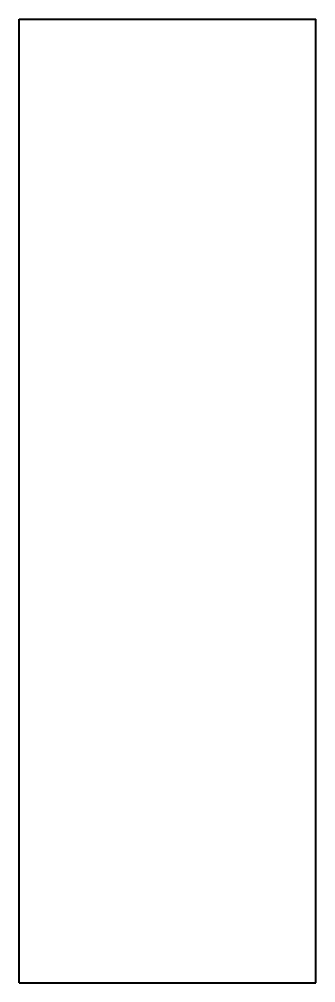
# Model space of a CAD drawing. Header units: inches. Extents: x 0 to 8, y 0 to 26.
import ezdxf

# ---------------------------------------------------------------- set-up
doc = ezdxf.new("R2010")
doc.units = ezdxf.units.IN
doc.header["$MEASUREMENT"] = 0
doc.layers.add('Visible', color=7, linetype='Continuous', lineweight=40)

msp = doc.modelspace()

# ---------------------------------------------------------------- linework, layer by layer
at = {"layer": 'Visible'}
for p, q in [((0, 0), (0, 26)), ((0, 26), (8, 26)), ((8, 0), (8, 26)), ((0, 0), (8, 0))]:
    msp.add_line(p, q, dxfattribs=at)

doc.saveas('drawing.dxf')
